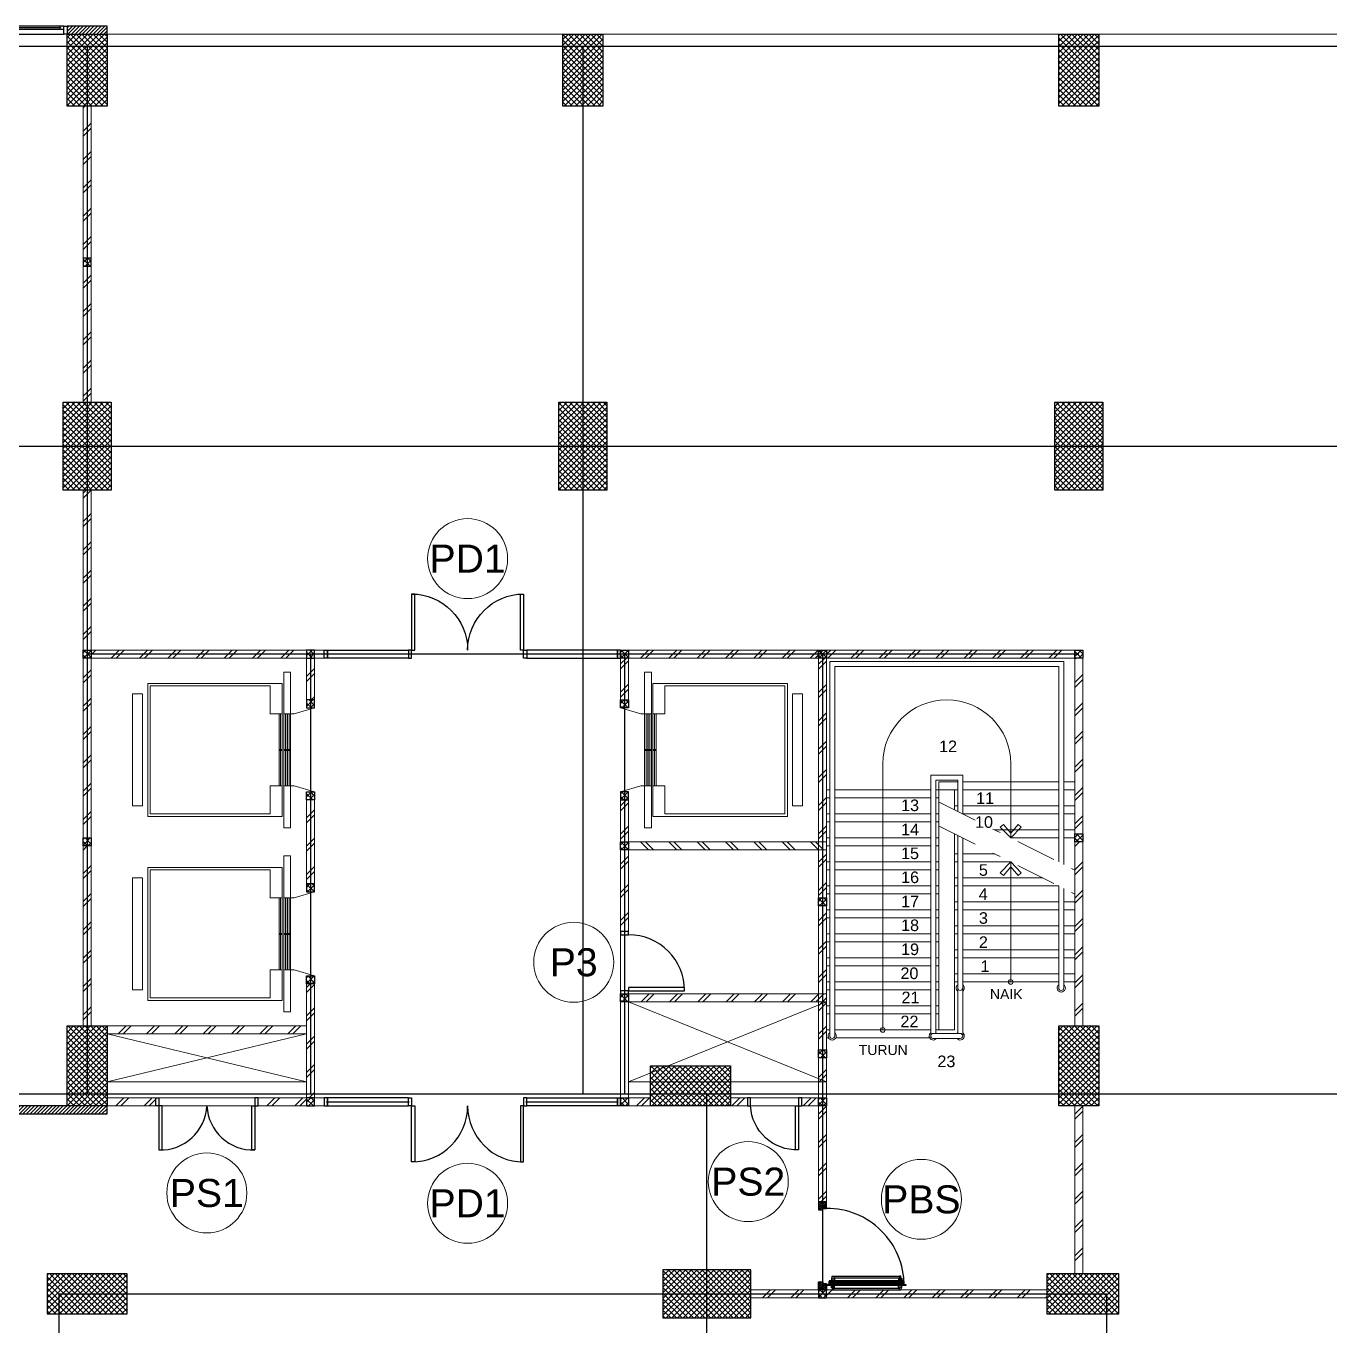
# Model space of a CAD drawing. Header units: millimetres. Extents: x -108 to 351, y -17 to 192.
# Drawn here: x 30.24 to 46.54, y 40 to 56.25 of the extents above; entities that cross this region are included whole.
import ezdxf
from ezdxf.enums import TextEntityAlignment as Align

# ---------------------------------------------------------------- set-up
doc = ezdxf.new("R2010")
doc.units = ezdxf.units.MM
doc.linetypes.add('DASHDOT', pattern=[1, 0.5, -0.25, 0, -0.25])
for name, color, linetype, lineweight in [('ars', 11, 'Continuous', 0), ('ars @ 1', 11, 'Continuous', 0), ('ARSIR', 31, 'Continuous', 5), ('KACA', 151, 'Continuous', 5), ('KOL', 1, 'Continuous', 30), ('KOLOM', 4, 'Continuous', 9), ('lan', 7, 'Continuous', 15), ('LIFT', 15, 'Continuous', 15), ('NOT', 7, 'Continuous', 20), ('Stair', 7, 'Continuous', 15), ('tem', 5, 'Continuous', 20)]:
    doc.layers.add(name, color=color, linetype=linetype, lineweight=lineweight)
doc.layers.add('as', color=1, linetype='Continuous', plot=False)
for name, color, linetype in [('HID', 1, 'Continuous'), ('Kusen', 30, 'Continuous'), ('STL', 6, 'Continuous')]:
    doc.layers.add(name, color=color, linetype=linetype)
doc.styles.add('RM25', font='arial.ttf')
doc.styles.add('S', font='simplex', dxfattribs={"width": 0.75})
doc.styles.get("Standard").update_dxf_attribs({"font": 'arial.ttf'})
pattern_1 = [(45, (0, -5), (-0.03535534, 0.03535534), []), (135, (0, -5), (-0.03535534, -0.03535534), [])]
pattern_2 = [(45, (0.1875, 0.385), (-0.1767767, 0.1767767), []), (45, (0.25, 0.385), (-0.1767767, 0.1767767), [])]
pattern_3 = [(225, (1.1, 1e-06), (-0.014142, 0.014142), []), (135, (1.1, 1e-06), (0.014142, 0.014142), [])]
pattern_4 = [(315, (-2e-13, 1e-06), (0.014142, 0.014142), []), (45, (-2e-13, 1e-06), (-0.014142, 0.014142), [])]
pattern_5 = [(45, (1620.56912, -387.18282), (-0.176776695, 0.176776695), []), (45, (1620.63162, -387.18282), (-0.176776695, 0.176776695), [])]
pattern_6 = [(45, (1620.41412, -387.18282), (-0.176776695, 0.176776695), []), (45, (1620.47662, -387.18282), (-0.176776695, 0.176776695), [])]

# ---------------------------------------------------------------- blocks, each defined once
blk = doc.blocks.new('NAV')
blk.add_circle((0, -0.4), 0.4)
at = {"style": 'S', "width": 0.75, "flags": 4}
blk.add_attdef('AV', text='', height=0.3, dxfattribs=at).set_placement((0, -0.4), align=Align.MIDDLE)
blk = doc.blocks.new('k1')
at = {"layer": 'ars'}
h = blk.add_hatch(dxfattribs=at)
h.set_pattern_fill('_USER', color=256, scale=0.05, angle=45, double=1, pattern_type=0)
h.set_pattern_definition(pattern_1)
h.paths.add_polyline_path([(-0.3, -0.55), (0.3, -0.55), (0.3, 0.55), (-0.3, 0.55)])
at = {"layer": 'KOL'}
blk.add_lwpolyline([(-0.3, -0.55), (0.3, -0.55), (0.3, 0.55), (-0.3, 0.55)], close=True, dxfattribs=at)
blk = doc.blocks.new('k3')
at = {"layer": 'ars'}
h = blk.add_hatch(dxfattribs=at)
h.set_pattern_fill('_USER', color=256, scale=0.05, angle=45, double=1, pattern_type=0)
h.set_pattern_definition([(45, (0, -5.05), (-0.03535534, 0.03535534), []), (135, (0, -5.05), (-0.03535534, -0.03535534), [])])
h.paths.add_polyline_path([(-0.25, -0.45), (0.25, -0.45), (0.25, 0.45), (-0.25, 0.45)])
at = {"layer": 'KOL'}
blk.add_lwpolyline([(-0.25, -0.45), (0.25, -0.45), (0.25, 0.45), (-0.25, 0.45)], close=True, dxfattribs=at)
blk = doc.blocks.new('k2')
at = {"layer": 'ars'}
h = blk.add_hatch(dxfattribs=at)
h.set_pattern_fill('_USER', color=256, scale=0.05, angle=45, double=1, pattern_type=0)
h.set_pattern_definition(pattern_1)
h.paths.add_polyline_path([(-0.25, -0.5), (0.25, -0.5), (0.25, 0.5), (-0.25, 0.5)])
at = {"layer": 'KOL'}
blk.add_lwpolyline([(-0.25, -0.5), (0.25, -0.5), (0.25, 0.5), (-0.25, 0.5)], close=True, dxfattribs=at)
blk = doc.blocks.new('K 10.10')
at = {"layer": 'ars'}
h = blk.add_hatch(dxfattribs=at)
h.set_pattern_fill('_USER', color=256, scale=0.05, angle=45, double=1, pattern_type=0)
h.set_pattern_definition([(45, (0, 0), (-0.035355339, 0.035355339), []), (135, (0, 0), (-0.035355339, -0.035355339), [])])
h.paths.add_polyline_path([(1560.538, 1380.407), (1560.638, 1380.407), (1560.638, 1380.507), (1560.538, 1380.507)])
at = {"layer": 'KOL'}
blk.add_lwpolyline([(1560.538, 1380.407), (1560.638, 1380.407), (1560.638, 1380.507), (1560.538, 1380.507)], close=True, dxfattribs=at)
blk = doc.blocks.new('D-P90')
at = {"layer": 'ars'}
h = blk.add_hatch(dxfattribs=at)
h.set_pattern_fill('ANSI37', color=256, scale=0.005, angle=-90, style=0)
h.set_pattern_definition([(45, (-1350.94906, -1248.591899), (0.01122532015, -0.01122532015), []), (315, (-1350.94906, -1248.591899), (-0.01122532015, -0.01122532015), [])])
h.paths.add_polyline_path([(0.009, -0.183, -0.414214), (0.01, -0.184), (0.01, -1.116, -0.414214), (0.009, -1.117), (-0.034, -1.117, 0.414214), (-0.037, -1.12), (-0.037, -1.142, -1), (-0.038, -1.142), (-0.038, -0.158, -1), (-0.037, -0.158), (-0.037, -0.181, 0.414214), (-0.034, -0.183)])
at = {"layer": 'as'}
for p, q in [((-0.04, -0.158), (-0.046, -0.158)), ((-0.042, -0.161), (-0.042, -0.155))]:
    blk.add_line(p, q, dxfattribs=at)
at = {"layer": 'HID'}
for p, q in [((-0.044, -0.125), (-0.092, -0.077)), ((-0.042, -0.123), (-0.091, -0.075)), ((-0.066, -0.147), (-0.023, -0.104)), ((-0.063, -0.147), (-0.023, -0.107)), ((0.966, -0.147), (0.923, -0.104)), ((0.963, -0.147), (0.923, -0.107)), ((0.942, -0.123), (0.991, -0.075)), ((0.944, -0.125), (0.992, -0.077))]:
    blk.add_line(p, q, dxfattribs=at)
for points in [[(-0.044, -0.125), (-0.044, -0.125), (-0.042, -0.123), (-0.042, -0.123)], [(0.944, -0.125), (0.944, -0.125), (0.942, -0.123), (0.942, -0.123)]]:
    blk.add_lwpolyline(points, dxfattribs=at)
at = {"layer": 'KOL'}
blk.add_line((0.97, -0.13), (0.97, -0.15), dxfattribs=at)
at = {"layer": 'Kusen'}
for p, q in [((-0.042, -0.155), (-0.038, -0.156)), ((-0.042, -0.157), (-0.038, -0.158))]:
    blk.add_line(p, q, dxfattribs=at)
at = {"layer": 'Kusen', "ltscale": 2}
for p, q in [((-0.099, -0.221), (-0.099, -1.06)), ((-0.079, -0.241), (-0.079, -1.06)), ((-0.074, -0.211), (-0.04, -0.211)), ((-0.074, -0.221), (-0.074, -0.211)), ((-0.074, -0.251), (-0.074, -0.241)), ((-0.074, -0.251), (-0.04, -0.251)), ((-0.061, -0.251), (-0.061, -0.211)), ((-0.04, -0.251), (-0.04, -0.211)), ((0.046, -0.211), (0.012, -0.211)), ((0.012, -0.251), (0.012, -0.211)), ((0.046, -0.251), (0.012, -0.251)), ((0.033, -0.251), (0.033, -0.211)), ((0.046, -0.221), (0.046, -0.211)), ((0.046, -0.251), (0.046, -0.241)), ((0.053, -0.241), (0.053, -1.06)), ((0.073, -0.221), (0.073, -1.06)), ((-0.074, -1.05), (-0.04, -1.05)), ((-0.074, -1.05), (-0.074, -1.06)), ((-0.074, -1.08), (-0.074, -1.09)), ((-0.074, -1.09), (-0.04, -1.09)), ((-0.061, -1.05), (-0.061, -1.09)), ((-0.04, -1.05), (-0.04, -1.09)), ((0.046, -1.05), (0.012, -1.05)), ((0.012, -1.05), (0.012, -1.09)), ((0.046, -1.09), (0.012, -1.09)), ((0.033, -1.05), (0.033, -1.09)), ((0.046, -1.05), (0.046, -1.06)), ((0.046, -1.08), (0.046, -1.09))]:
    blk.add_line(p, q, dxfattribs=at)
for points in [[(-0.099, -0.241), (-0.061, -0.241), (-0.061, -0.221), (-0.099, -0.221), (-0.099, -0.241)], [(0.073, -0.241), (0.033, -0.241), (0.033, -0.221), (0.073, -0.221), (0.073, -0.241)], [(-0.101, -1.06), (-0.061, -1.06), (-0.061, -1.08), (-0.101, -1.08), (-0.101, -1.06)], [(0.073, -1.06), (0.033, -1.06), (0.033, -1.08), (0.073, -1.08), (0.073, -1.06)]]:
    blk.add_lwpolyline(points, dxfattribs=at)
at = {"layer": 'Kusen'}
blk.add_circle((-0.042, -0.158), 0.001, dxfattribs=at)
for radius, start, end in [(0.0025, 75.7804, 11.3851), (0.961, 270, 0.4597)]:
    blk.add_arc((-0.042, -0.158), radius, start, end, dxfattribs=at)
at = {"layer": 'STL'}
for p, q in [((-0.038, -0.158), (-0.038, -1.142)), ((-0.037, -0.181), (-0.037, -0.158)), ((-0.034, -0.183), (0.009, -0.183)), ((0.01, -0.184), (0.01, -1.116)), ((-0.037, -1.12), (-0.037, -1.142)), ((-0.034, -1.117), (0.009, -1.117))]:
    blk.add_line(p, q, dxfattribs=at)
for points in [[(0, -0.1), (0, -0.103), (-0.019, -0.103, 0.414214), (-0.02, -0.105), (-0.02, -0.148, -0.414214), (-0.022, -0.15), (-0.068, -0.15, -0.414214), (-0.07, -0.148), (-0.07, -0.13), (-0.067, -0.13), (-0.067, -0.146, 0.414214), (-0.065, -0.147), (-0.024, -0.147, 0.414214), (-0.023, -0.146), (-0.023, -0.102, -0.414214), (-0.021, -0.1)], [(0.9, -0.1), (0.9, -0.103), (0.919, -0.103, -0.414214), (0.92, -0.105), (0.92, -0.148, 0.414214), (0.922, -0.15), (0.968, -0.15, 0.414214), (0.97, -0.148), (0.97, -0.13), (0.967, -0.13), (0.967, -0.146, -0.414214), (0.966, -0.147), (0.925, -0.147, -0.414214), (0.923, -0.146), (0.923, -0.102, 0.414214), (0.921, -0.1)]]:
    blk.add_lwpolyline(points, format="xyb", close=True, dxfattribs=at)
blk.add_lwpolyline([(0.009, -0.182), (-0.034, -0.182, -0.414214), (-0.035, -0.181), (-0.035, -0.158, 1), (-0.04, -0.158), (-0.04, -1.142, 1), (-0.035, -1.142), (-0.035, -1.12, -0.414214), (-0.034, -1.119), (0.009, -1.119, 0.414214), (0.012, -1.116), (0.012, -0.184)], format="xyb", dxfattribs=at)
for centre, radius, start, end in [((-0.038, -0.158), 0.00075, 0, 180), ((-0.034, -0.181), 0.0025, 180, 270), ((0.009, -0.184), 0.0025, 360, 90), ((0.009, -0.184), 0.001, 360, 90), ((-0.034, -1.12), 0.0025, 90, 180), ((0.009, -1.116), 0.001, 270, 0), ((-0.038, -1.142), 0.00075, 180, 0)]:
    blk.add_arc(centre, radius, start, end, dxfattribs=at)
blk = doc.blocks.new('PINTU DARURAT')
at = {"layer": 'ARSIR'}
h = blk.add_hatch(dxfattribs=at)
h.set_pattern_fill('_USER', color=256, scale=0.02, angle=315, style=0, double=1, pattern_type=0)
h.set_pattern_definition(pattern_4)
edge = h.paths.add_edge_path()
edge.add_line((0, 0), (0.1, 0))
edge.add_line((0.1, 0), (0.1, 0.05))
edge.add_line((0.1, 0.05), (0.077, 0.05))
edge.add_line((0.077, 0.05), (0.077, 0.096))
edge.add_arc((0.076, 0.096), 0.0015, 360, 450)
edge.add_line((0.075, 0.097), (0.035, 0.097))
edge.add_arc((0.035, 0.096), 0.0015, 90, 180)
edge.add_line((0.033, 0.096), (0.033, 0.08))
edge.add_line((0.033, 0.08), (0.03, 0.08))
edge.add_line((0.03, 0.08), (0.03, 0.1))
edge.add_line((0.03, 0.1), (0, 0.1))
edge.add_line((0, 0.1), (0, 0))
h = blk.add_hatch(dxfattribs=at)
h.set_pattern_fill('_USER', color=256, scale=0.02, angle=315, style=0, double=1, pattern_type=0)
h.set_pattern_definition(pattern_4)
edge = h.paths.add_edge_path()
edge.add_line((0, 0), (0.1, 0))
edge.add_line((0.1, 0), (0.1, 0.05))
edge.add_line((0.1, 0.05), (0.077, 0.05))
edge.add_line((0.077, 0.05), (0.077, 0.096))
edge.add_arc((0.076, 0.096), 0.0015, 360, 450)
edge.add_line((0.075, 0.097), (0.035, 0.097))
edge.add_arc((0.035, 0.096), 0.0015, 90, 180)
edge.add_line((0.033, 0.096), (0.033, 0.08))
edge.add_line((0.033, 0.08), (0.03, 0.08))
edge.add_line((0.03, 0.08), (0.03, 0.1))
edge.add_line((0.03, 0.1), (0, 0.1))
edge.add_line((0, 0.1), (0, 0))
h = blk.add_hatch(dxfattribs=at)
h.set_pattern_fill('_USER', color=256, scale=0.02, angle=315, style=0, double=1, pattern_type=0)
h.set_pattern_definition(pattern_3)
edge = h.paths.add_edge_path()
edge.add_line((1.1, 0), (1, 0))
edge.add_line((1, 0), (1, 0.05))
edge.add_line((1, 0.05), (1.023, 0.05))
edge.add_line((1.023, 0.05), (1.023, 0.096))
edge.add_arc((1.024, 0.096), 0.0015, -630, -540, ccw=False)
edge.add_line((1.024, 0.097), (1.065, 0.097))
edge.add_arc((1.065, 0.096), 0.0015, -360, -270, ccw=False)
edge.add_line((1.067, 0.096), (1.067, 0.08))
edge.add_line((1.067, 0.08), (1.07, 0.08))
edge.add_line((1.07, 0.08), (1.07, 0.1))
edge.add_line((1.07, 0.1), (1.1, 0.1))
edge.add_line((1.1, 0.1), (1.1, 0))
h = blk.add_hatch(dxfattribs=at)
h.set_pattern_fill('_USER', color=256, scale=0.02, angle=315, style=0, double=1, pattern_type=0)
h.set_pattern_definition(pattern_3)
edge = h.paths.add_edge_path()
edge.add_line((1.1, 0), (1, 0))
edge.add_line((1, 0), (1, 0.05))
edge.add_line((1, 0.05), (1.023, 0.05))
edge.add_line((1.023, 0.05), (1.023, 0.096))
edge.add_arc((1.024, 0.096), 0.0015, -630, -540, ccw=False)
edge.add_line((1.024, 0.097), (1.065, 0.097))
edge.add_arc((1.065, 0.096), 0.0015, -360, -270, ccw=False)
edge.add_line((1.067, 0.096), (1.067, 0.08))
edge.add_line((1.067, 0.08), (1.07, 0.08))
edge.add_line((1.07, 0.08), (1.07, 0.1))
edge.add_line((1.07, 0.1), (1.1, 0.1))
edge.add_line((1.1, 0.1), (1.1, 0))
at = {"layer": 'KOL'}
blk.add_line((1.1, 0.1), (1.1, 0), dxfattribs=at)
blk.add_line((1.1, 0.1), (1.1, 0), dxfattribs=at)
blk.add_line((1.1, 0.1), (1.1, 0), dxfattribs=at)
blk.add_line((1.1, 0.1), (1.1, 0), dxfattribs=at)
for points in [[(0, 0), (0.1, 0), (0.1, 0.05), (0.077, 0.05), (0.077, 0.096, 0.414214), (0.075, 0.097), (0.035, 0.097, 0.414214), (0.033, 0.096), (0.033, 0.08), (0.03, 0.08), (0.03, 0.1), (0, 0.1)], [(0, 0), (0.1, 0), (0.1, 0.05), (0.077, 0.05), (0.077, 0.096, 0.414214), (0.075, 0.097), (0.035, 0.097, 0.414214), (0.033, 0.096), (0.033, 0.08), (0.03, 0.08), (0.03, 0.1), (0, 0.1)], [(1.1, 0), (1, 0), (1, 0.05), (1.023, 0.05), (1.023, 0.096, -0.414214), (1.024, 0.097), (1.065, 0.097, -0.414214), (1.067, 0.096), (1.067, 0.08), (1.07, 0.08), (1.07, 0.1), (1.1, 0.1)], [(1.1, 0), (1, 0), (1, 0.05), (1.023, 0.05), (1.023, 0.096, -0.414214), (1.024, 0.097), (1.065, 0.097, -0.414214), (1.067, 0.096), (1.067, 0.08), (1.07, 0.08), (1.07, 0.1), (1.1, 0.1)]]:
    blk.add_lwpolyline(points, format="xyb", close=True, dxfattribs=at)
at = {"layer": 'Kusen', "xscale": -1, "rotation": 180}
blk.add_blockref('D-P90', (0.1, -0.05), dxfattribs=at)
blk = doc.blocks.new('LIFT PENUMPANG')
at = {"layer": 'LIFT'}
for points in [[(-0.705, 1.955), (-0.705, 1.83), (0.695, 1.83), (0.695, 1.955)], [(-0.835, 1.765), (-0.835, 0.085), (0.825, 0.085), (0.825, 1.765)], [(-0.805, 1.735), (-0.805, 0.235), (-0.455, 0.235), (-0.455, 0.085), (0.445, 0.085), (0.445, 0.235), (0.795, 0.235), (0.795, 1.735)], [(-0.455, 0.085), (0.445, 0.085), (0.445, 0.125), (-0.455, 0.125)], [(-0.455, 0.105), (0.445, 0.105), (0.445, 0.125), (-0.455, 0.125)], [(-0.455, 0.025), (0.445, 0.025), (0.445, 0.065), (-0.455, 0.065)], [(-0.455, 0.045), (0.445, 0.045), (0.445, 0.065), (-0.455, 0.065)], [(-0.455, -0.02), (0.445, -0.02), (0.445, 0.02), (-0.455, 0.02)], [(-0.455, 0), (0.445, 0), (0.445, 0.02), (-0.455, 0.02)], [(-0.01, 0.125), (0, 0.125), (0, 0.085), (-0.01, 0.085)], [(-0.01, 0.065), (0, 0.065), (0, 0.025), (-0.01, 0.025)], [(-0.01, 0.02), (0, 0.02), (0, -0.02), (-0.01, -0.02)]]:
    blk.add_lwpolyline(points, close=True, dxfattribs=at)
for points in [[(-0.455, -0.02), (-0.98, -0.02), (-0.98, 0.065), (0.97, 0.065), (0.97, -0.02), (0.445, -0.02)], [(-0.455, -0.02), (-0.455, -0.065), (-0.53, -0.32)], [(0.445, -0.02), (0.445, -0.065), (0.52, -0.32)]]:
    blk.add_lwpolyline(points, dxfattribs=at)
at = {"layer": 'KOLOM', "extrusion": (0, 0, -1), "zscale": -1, "rotation": 270}
blk.add_blockref('K 10.10', (-1379.877, 1560.318), dxfattribs=at)
at = {"layer": 'KOLOM', "extrusion": (0, 0, -1), "xscale": -1, "zscale": -1, "rotation": 90}
blk.add_blockref('K 10.10', (1379.887, 1560.318), dxfattribs=at)
blk = doc.blocks.new('P-70-DOBLE')
at = {"layer": 'Kusen'}
for points in [[(102.301, -17.94), (102.341, -17.94), (102.341, -18.04), (102.301, -18.04)], [(102.341, -18.04), (102.381, -18.04), (102.381, -18.74), (102.341, -18.74)], [(103.741, -18.04), (103.701, -18.04), (103.701, -18.74), (103.741, -18.74)], [(103.781, -17.94), (103.741, -17.94), (103.741, -18.04), (103.781, -18.04)]]:
    blk.add_lwpolyline(points, close=True, dxfattribs=at)
for centre, start, end in [((102.341, -18.04), 270, 360), ((103.741, -18.04), 180, 270)]:
    blk.add_arc(centre, 0.7, start, end, dxfattribs=at)
blk = doc.blocks.new('BV 241')
at = {"layer": 'Kusen'}
for p, q in [((-0.415, 0), (-1.165, 0)), ((-1.115, 0.1), (-0.465, 0.1)), ((-0.465, 0.06), (-1.115, 0.06)), ((-0.375, 0), (0.375, 0)), ((0.325, 0.1), (-0.325, 0.1)), ((-0.325, 0.06), (0.325, 0.06)), ((1.115, 0.1), (0.465, 0.1)), ((0.465, 0.06), (1.115, 0.06)), ((0.415, 0), (1.165, 0))]:
    blk.add_line(p, q, dxfattribs=at)
for points in [[(-1.205, 0), (-1.165, 0), (-1.165, 0.1), (-1.205, 0.1)], [(-0.375, 0), (-0.415, 0), (-0.415, 0.1), (-0.375, 0.1)], [(0.415, 0), (0.375, 0), (0.375, 0.1), (0.415, 0.1)], [(1.205, 0), (1.165, 0), (1.165, 0.1), (1.205, 0.1)]]:
    blk.add_lwpolyline(points, close=True, dxfattribs=at)
for points in [[(-1.115, 0.0775), (-1.115, 0.06), (-1.165, 0.06), (-1.165, 0.1), (-1.115, 0.1), (-1.115, 0.0825), (-1.125, 0.0825), (-1.125, 0.0775), (-1.115, 0.0775)], [(-0.465, 0.0775), (-0.465, 0.06), (-0.415, 0.06), (-0.415, 0.1), (-0.465, 0.1), (-0.465, 0.0825), (-0.455, 0.0825), (-0.455, 0.0775), (-0.465, 0.0775)], [(-0.325, 0.0775), (-0.325, 0.06), (-0.375, 0.06), (-0.375, 0.1), (-0.325, 0.1), (-0.325, 0.0825), (-0.335, 0.0825), (-0.335, 0.0775), (-0.325, 0.0775)], [(0.325, 0.0775), (0.325, 0.06), (0.375, 0.06), (0.375, 0.1), (0.325, 0.1), (0.325, 0.0825), (0.335, 0.0825), (0.335, 0.0775), (0.325, 0.0775)], [(0.465, 0.0775), (0.465, 0.06), (0.415, 0.06), (0.415, 0.1), (0.465, 0.1), (0.465, 0.0825), (0.455, 0.0825), (0.455, 0.0775), (0.465, 0.0775)], [(1.115, 0.0775), (1.115, 0.06), (1.165, 0.06), (1.165, 0.1), (1.115, 0.1), (1.115, 0.0825), (1.125, 0.0825), (1.125, 0.0775), (1.115, 0.0775)]]:
    blk.add_lwpolyline(points, dxfattribs=at)
at = {"layer": 'Kusen', "color": 141}
for points in [[(-1.125, 0.0775), (-0.455, 0.0775), (-0.455, 0.0825), (-1.125, 0.0825)], [(0.335, 0.0775), (-0.335, 0.0775), (-0.335, 0.0825), (0.335, 0.0825)], [(1.125, 0.0775), (0.455, 0.0775), (0.455, 0.0825), (1.125, 0.0825)]]:
    blk.add_lwpolyline(points, close=True, dxfattribs=at)
blk = doc.blocks.new('P.60')
at = {"layer": 'Kusen'}
for points in [[(1472.835, 997.535), (1472.875, 997.535), (1472.875, 997.435), (1472.835, 997.435)], [(1472.875, 996.885), (1472.915, 996.885), (1472.915, 997.435), (1472.875, 997.435)], [(1473.475, 997.535), (1473.515, 997.535), (1473.515, 997.435), (1473.475, 997.435)]]:
    blk.add_lwpolyline(points, close=True, dxfattribs=at)
blk.add_arc((1472.895, 997.466), 0.581, 268.0266, 356.9943, dxfattribs=at)
blk = doc.blocks.new('lt dasar')
at = {"layer": 'ars'}
h = blk.add_hatch(dxfattribs=at)
h.set_pattern_fill('ANSI31', color=256, scale=0.01, style=0)
h.set_pattern_definition([(45, (15.45, 56.15), (-0.02245064, 0.02245064), [])])
h.paths.add_polyline_path([(30.75, 56.15), (31.25, 56.15), (31.25, 56.25), (30.75, 56.25)])
h = blk.add_hatch(dxfattribs=at)
h.set_pattern_fill('TEMBOK', color=256, scale=0.25)
h.set_pattern_definition([(45, (-43.4, 6.395), (-0.1767767, 0.1767767), []), (45, (-43.3375, 6.395), (-0.1767767, 0.1767767), [])])
h.paths.add_polyline_path([(30.95, 55.25), (31.05, 55.25), (31.05, 53.35), (30.95, 53.35)])
h = blk.add_hatch(dxfattribs=at)
h.set_pattern_fill('TEMBOK', color=256, scale=0.25)
h.set_pattern_definition([(45, (-43.4, 4.495), (-0.1767767, 0.1767767), []), (45, (-43.3375, 4.495), (-0.1767767, 0.1767767), [])])
h.paths.add_polyline_path([(30.95, 53.25), (31.05, 53.25), (31.05, 51.55), (30.95, 51.55)])
h = blk.add_hatch(dxfattribs=at)
h.set_pattern_fill('TEMBOK', color=256, scale=0.25)
h.set_pattern_definition([(45, (-43.4, 1.87), (-0.1767767, 0.1767767), []), (45, (-43.3375, 1.87), (-0.1767767, 0.1767767), [])])
h.paths.add_polyline_path([(31.05, 50.45), (30.95, 50.45), (30.95, 48.45), (31.05, 48.45)])
h = blk.add_hatch(dxfattribs=at)
h.set_pattern_fill('TEMBOK', color=256, scale=0.25)
h.set_pattern_definition([(45, (1e-09, 0.375), (-0.1767767, 0.1767767), []), (45, (0.0625, 0.375), (-0.1767767, 0.1767767), [])])
h.paths.add_polyline_path([(43.35, 48.45), (40.245, 48.45), (40.245, 48.35), (43.35, 48.35)])
h = blk.add_hatch(dxfattribs=at)
h.set_pattern_fill('TEMBOK', color=256, scale=0.25)
h.set_pattern_definition([(45, (23.5973, -1.325), (-0.1767767, 0.1767767), []), (45, (23.6598, -1.325), (-0.1767767, 0.1767767), [])])
h.paths.add_polyline_path([(30.95, 48.35), (31.05, 48.35), (31.05, 46.1), (30.95, 46.1)])
h = blk.add_hatch(dxfattribs=at)
h.set_pattern_fill('TEMBOK', color=256, scale=0.25)
h.set_pattern_definition([(45, (-31, 4.1), (-0.1767767, 0.1767767), []), (45, (-30.9375, 4.1), (-0.1767767, 0.1767767), [])])
h.paths.add_polyline_path([(43.35, 46.15), (43.45, 46.15), (43.45, 48.35), (43.35, 48.35)])
h = blk.add_hatch(dxfattribs=at)
h.set_pattern_fill('TEMBOK', color=256, scale=0.25)
h.set_pattern_definition([(45, (23.5973, 0.475), (-0.1767767, 0.1767767), []), (45, (23.6598, 0.475), (-0.1767767, 0.1767767), [])])
h.paths.add_polyline_path([(30.95, 46), (31.05, 46), (31.05, 43.75), (30.95, 43.75)])
h = blk.add_hatch(dxfattribs=at)
h.set_pattern_fill('TEMBOK', color=256, scale=0.25)
h.set_pattern_definition([(45, (-31, 6), (-0.1767767, 0.1767767), []), (45, (-30.9375, 6), (-0.1767767, 0.1767767), [])])
h.paths.add_polyline_path([(43.35, 43.75), (43.45, 43.75), (43.45, 46.05), (43.35, 46.05)])
h = blk.add_hatch(dxfattribs=at)
h.set_pattern_fill('TEMBOK', color=256, scale=0.25)
h.set_pattern_definition([(45, (32.98734, 0.075), (-0.1767767, 0.1767767), []), (45, (33.04984, 0.075), (-0.1767767, 0.1767767), [])])
h.paths.add_polyline_path([(40.245, 45.25), (40.245, 43.45), (40.145, 43.45), (40.145, 45.25)])
h = blk.add_hatch(dxfattribs=at)
h.set_pattern_fill('TEMBOK', color=256, scale=0.25)
h.set_pattern_definition([(45, (31.85, 0.495), (-0.1767767, 0.1767767), []), (45, (31.9125, 0.495), (-0.1767767, 0.1767767), [])])
h.paths.add_polyline_path([(40.245, 44.15), (37.77, 44.15), (37.77, 44.05), (40.245, 44.05)])
h = blk.add_hatch(dxfattribs=at)
h.set_pattern_fill('TEMBOK', color=256, scale=0.25)
h.set_pattern_definition([(45, (-0.005, -0.225), (-0.1767767, 0.1767767), []), (45, (0.0575, -0.225), (-0.1767767, 0.1767767), [])])
h.paths.add_polyline_path([(40.145, 42.85), (40.245, 42.85), (40.245, 43.35), (40.145, 43.35)])
h = blk.add_hatch(dxfattribs=at)
h.set_pattern_fill('ANSI31', color=256, scale=0.01, style=0)
h.set_pattern_definition([(45, (13.54, 42.65), (-0.02245064, 0.02245064), [])])
h.paths.add_polyline_path([(28.84, 42.65), (31.25, 42.65), (31.25, 42.75), (28.84, 42.75)])
h = blk.add_hatch(dxfattribs=at)
h.set_pattern_fill('TEMBOK', color=256, scale=0.25)
h.set_pattern_definition([(45, (31.575, 0.395), (-0.1767767, 0.1767767), []), (45, (31.6375, 0.395), (-0.1767767, 0.1767767), [])])
h.paths.add_polyline_path([(38.045, 42.85), (37.77, 42.85), (37.77, 42.75), (38.045, 42.75)])
h = blk.add_hatch(dxfattribs=at)
h.set_pattern_fill('TEMBOK', color=256, scale=0.25)
h.set_pattern_definition([(45, (32.75, 0.375), (-0.1767767, 0.1767767), []), (45, (32.8125, 0.375), (-0.1767767, 0.1767767), [])])
h.paths.add_polyline_path([(39.255, 42.85), (39.045, 42.85), (39.045, 42.75), (39.255, 42.75)])
h = blk.add_hatch(dxfattribs=at)
h.set_pattern_fill('TEMBOK', color=256, scale=0.25)
h.set_pattern_definition([(45, (33.64, 0.375), (-0.1767767, 0.1767767), []), (45, (33.7025, 0.375), (-0.1767767, 0.1767767), [])])
h.paths.add_polyline_path([(40.145, 42.85), (39.935, 42.85), (39.935, 42.75), (40.145, 42.75)])
h = blk.add_hatch(dxfattribs=at)
h.set_pattern_fill('TEMBOK', color=256, scale=0.25)
h.set_pattern_definition([(45, (-0.005, 0.375), (-0.1767767, 0.1767767), []), (45, (0.0575, 0.375), (-0.1767767, 0.1767767), [])])
h.paths.add_polyline_path([(40.145, 41.55), (40.245, 41.55), (40.245, 42.75), (40.145, 42.75)])
h = blk.add_hatch(dxfattribs=at)
h.set_pattern_fill('TEMBOK', color=256, scale=0.25)
h.set_pattern_definition([(45, (36.09984, -35.315), (-0.1767767, 0.1767767), []), (45, (36.16234, -35.315), (-0.1767767, 0.1767767), [])])
h.paths.add_polyline_path([(43.35, 42.75), (43.45, 42.75), (43.45, 40.66), (43.35, 40.66)])
h = blk.add_hatch(dxfattribs=at)
h.set_pattern_fill('TEMBOK', color=256, scale=0.25)
h.set_pattern_definition(pattern_2)
h.paths.add_polyline_path([(40.145, 40.35), (40.145, 40.45), (39.3, 40.45), (39.3, 40.35)])
h = blk.add_hatch(dxfattribs=at)
h.set_pattern_fill('TEMBOK', color=256, scale=0.25)
h.set_pattern_definition(pattern_2)
h.paths.add_polyline_path([(43, 40.35), (43, 40.45), (40.245, 40.45), (40.245, 40.35)])
at = {"layer": 'ars @ 1'}
h = blk.add_hatch(dxfattribs=at)
h.set_pattern_fill('TEMBOK', color=256, scale=0.25, style=0, double=1)
h.set_pattern_definition(pattern_5)
h.paths.add_polyline_path([(33.745, 48.35), (33.745, 48.45), (31.05, 48.45), (31.05, 48.35)])
h = blk.add_hatch(dxfattribs=at)
h.set_pattern_fill('TEMBOK', color=256, scale=0.25)
h.set_pattern_definition([(45, (1589.50661, -394.1052), (-0.176776695, 0.176776695), []), (45, (1589.56911, -394.1052), (-0.176776695, 0.176776695), [])])
h.paths.add_polyline_path([(37.77, 48.45), (37.77, 48.35), (40.245, 48.35), (40.245, 48.45)])
h = blk.add_hatch(dxfattribs=at)
h.set_pattern_fill('TEMBOK', color=256, scale=0.25, style=0, double=1)
h.set_pattern_definition(pattern_6)
h.paths.add_polyline_path([(33.845, 48.35), (33.745, 48.35), (33.745, 47.825), (33.845, 47.825)])
h = blk.add_hatch(dxfattribs=at)
h.set_pattern_fill('TEMBOK', color=256, scale=0.25)
h.set_pattern_definition([(45, (1588.97661, -394.1052), (-0.176776695, 0.176776695), []), (45, (1589.03911, -394.1052), (-0.176776695, 0.176776695), [])])
h.paths.add_polyline_path([(37.77, 48.35), (37.67, 48.35), (37.67, 47.825), (37.77, 47.825)])
h = blk.add_hatch(dxfattribs=at)
h.set_pattern_fill('TEMBOK', color=256, scale=0.25)
h.set_pattern_definition([(45, (1589.31412, -394.1252), (-0.176776695, 0.176776695), []), (45, (1589.37662, -394.1252), (-0.176776695, 0.176776695), [])])
h.paths.add_polyline_path([(40.145, 48.35), (40.245, 48.35), (40.245, 45.35), (40.145, 45.35)])
h = blk.add_hatch(dxfattribs=at)
h.set_pattern_fill('TEMBOK', color=256, scale=0.25, style=0, double=1)
h.set_pattern_definition(pattern_6)
h.paths.add_polyline_path([(33.845, 46.575), (33.745, 46.575), (33.745, 45.525), (33.845, 45.525)])
h = blk.add_hatch(dxfattribs=at)
h.set_pattern_fill('TEMBOK', color=256, scale=0.25)
h.set_pattern_definition([(45, (1588.97661, -395.8802), (-0.176776695, 0.176776695), []), (45, (1589.03911, -395.8802), (-0.176776695, 0.176776695), [])])
h.paths.add_polyline_path([(37.77, 46.575), (37.67, 46.575), (37.67, 46.05), (37.77, 46.05)])
h = blk.add_hatch(dxfattribs=at)
h.set_pattern_fill('TEMBOK', color=256, scale=0.25)
h.set_pattern_definition([(315, (1589.50661, 488.5052), (-0.176776695, -0.176776695), []), (315, (1589.56911, 488.5052), (-0.176776695, -0.176776695), [])])
h.paths.add_polyline_path([(37.77, 45.95), (37.77, 46.05), (40.245, 46.05), (40.245, 45.95)])
h = blk.add_hatch(dxfattribs=at)
h.set_pattern_fill('TEMBOK', color=256, scale=0.25)
h.set_pattern_definition([(45, (1588.97661, -394.13231), (-0.176776695, 0.176776695), []), (45, (1589.03911, -394.13231), (-0.176776695, 0.176776695), [])])
h.paths.add_polyline_path([(37.77, 45.95), (37.67, 45.95), (37.67, 44.93), (37.77, 44.93)])
h = blk.add_hatch(dxfattribs=at)
h.set_pattern_fill('TEMBOK', color=256, scale=0.25, style=0, double=1)
h.set_pattern_definition(pattern_6)
h.paths.add_polyline_path([(33.845, 44.275), (33.745, 44.275), (33.745, 42.85), (33.845, 42.85)])
h = blk.add_hatch(dxfattribs=at)
h.set_pattern_fill('TEMBOK', color=256, scale=0.25, style=0, double=1)
h.set_pattern_definition([(45, (1620.56912, -388.08282), (-0.176776695, 0.176776695), []), (45, (1620.63162, -388.08282), (-0.176776695, 0.176776695), [])])
h.paths.add_polyline_path([(33.745, 43.65), (33.745, 43.75), (31.25, 43.75), (31.25, 43.65)])
h = blk.add_hatch(dxfattribs=at)
h.set_pattern_fill('TEMBOK', color=256, scale=0.25, style=0, double=1)
h.set_pattern_definition(pattern_5)
h.paths.add_polyline_path([(31.858, 42.75), (31.858, 42.85), (31.25, 42.85), (31.25, 42.75)])
h = blk.add_hatch(dxfattribs=at)
h.set_pattern_fill('TEMBOK', color=256, scale=0.25, style=0, double=1)
h.set_pattern_definition([(45, (1622.45662, -387.18282), (-0.176776695, 0.176776695), []), (45, (1622.51912, -387.18282), (-0.176776695, 0.176776695), [])])
h.paths.add_polyline_path([(33.745, 42.75), (33.745, 42.85), (33.138, 42.85), (33.138, 42.75)])
for p, q in [((40.245, 44.05), (37.77, 43.05)), ((37.77, 44.05), (40.245, 43.05)), ((31.25, 43.65), (33.745, 43.05)), ((33.745, 43.65), (31.25, 43.05)), ((31.25, 43.05), (33.745, 43.05)), ((37.77, 43.05), (40.245, 43.05)), ((33.098, 42.85), (31.898, 42.85)), ((33.058, 42.75), (31.938, 42.75)), ((39.895, 42.85), (39.295, 42.85)), ((39.855, 42.75), (39.295, 42.75))]:
    blk.add_line(p, q)
at = {"layer": 'ars'}
for p, q in [((43.21, 48.306), (40.285, 48.306)), ((40.285, 48.306), (40.285, 43.625)), ((43.21, 48.306), (43.21, 45.769)), ((43.148, 48.244), (40.348, 48.244)), ((40.348, 48.244), (40.348, 43.625)), ((43.148, 48.244), (43.148, 45.8)), ((41.948, 46.884), (41.548, 46.884)), ((41.548, 46.884), (41.548, 43.625)), ((41.885, 46.821), (41.61, 46.821)), ((41.61, 46.821), (41.61, 43.656)), ((41.885, 46.8), (41.65, 46.8)), ((41.65, 46.7), (41.65, 46.8)), ((41.885, 46.821), (41.885, 46.431)), ((41.948, 46.884), (41.948, 46.4)), ((43.148, 46.8), (41.948, 46.8)), ((43.35, 46.8), (43.21, 46.8)), ((40.285, 46.6), (40.245, 46.6)), ((41.548, 46.6), (40.348, 46.6)), ((41.65, 46.6), (41.61, 46.6)), ((41.885, 46.5), (41.845, 46.5)), ((43.148, 46.5), (41.948, 46.5)), ((43.35, 46.5), (43.21, 46.5)), ((40.285, 46.3), (40.245, 46.3)), ((41.548, 46.3), (40.348, 46.3)), ((41.65, 46.3), (41.61, 46.3)), ((41.885, 46.131), (41.885, 43.656)), ((43.148, 46.2), (42.347, 46.2)), ((43.35, 46.2), (43.21, 46.2)), ((40.285, 46), (40.245, 46)), ((41.548, 46), (40.348, 46)), ((41.65, 46), (41.61, 46)), ((41.948, 46.1), (41.948, 43.625)), ((41.885, 45.9), (41.845, 45.9)), ((42.347, 45.9), (41.948, 45.9)), ((40.285, 45.7), (40.245, 45.7)), ((41.548, 45.7), (40.348, 45.7)), ((41.65, 45.7), (41.61, 45.7)), ((41.885, 45.6), (41.845, 45.6)), ((42.947, 45.6), (41.948, 45.6)), ((43.148, 45.5), (43.148, 44.225)), ((40.285, 45.4), (40.245, 45.4)), ((41.548, 45.4), (40.348, 45.4)), ((41.65, 45.4), (41.61, 45.4)), ((43.21, 45.469), (43.21, 44.225)), ((41.885, 45.3), (41.845, 45.3)), ((43.148, 45.3), (41.948, 45.3)), ((43.35, 45.3), (43.21, 45.3)), ((40.285, 45.1), (40.245, 45.1)), ((41.548, 45.1), (40.348, 45.1)), ((41.65, 45.1), (41.61, 45.1)), ((41.885, 45), (41.845, 45)), ((43.148, 45), (41.948, 45)), ((43.35, 45), (43.21, 45)), ((40.285, 44.8), (40.245, 44.8)), ((41.548, 44.8), (40.348, 44.8)), ((41.65, 44.8), (41.61, 44.8)), ((41.885, 44.7), (41.845, 44.7)), ((43.148, 44.7), (41.948, 44.7)), ((43.35, 44.7), (43.21, 44.7)), ((40.285, 44.5), (40.245, 44.5)), ((41.548, 44.5), (40.348, 44.5)), ((41.65, 44.5), (41.61, 44.5)), ((41.885, 44.4), (41.845, 44.4)), ((43.148, 44.4), (41.948, 44.4)), ((43.35, 44.4), (43.21, 44.4)), ((40.285, 44.2), (40.245, 44.2)), ((41.548, 44.2), (40.348, 44.2)), ((41.65, 44.2), (41.61, 44.2)), ((40.285, 43.9), (40.245, 43.9)), ((41.548, 43.9), (40.348, 43.9)), ((41.65, 43.9), (41.61, 43.9)), ((40.272, 43.6), (40.245, 43.6)), ((41.534, 43.6), (40.361, 43.6)), ((41.579, 43.656), (41.916, 43.656)), ((41.579, 43.594), (41.916, 43.594))]:
    blk.add_line(p, q, dxfattribs=at)
for centre, radius, start, end in [((41.916, 44.225), 0.0512, 127.5719, 232.4281), ((41.916, 44.225), 0.0312, 180, 0), ((41.916, 44.225), 0.0512, 307.5719, 52.4281), ((43.179, 44.225), 0.0512, 127.5719, 52.4281), ((43.179, 44.225), 0.0312, 180, 0), ((40.316, 43.625), 0.0512, 127.5719, 52.4281), ((40.316, 43.625), 0.0312, 180, 0), ((41.579, 43.625), 0.0512, 127.5719, 322.4281), ((41.579, 43.625), 0.0312, 90, 270), ((41.579, 43.625), 0.0512, 37.5719, 52.4281), ((41.916, 43.625), 0.0512, 217.5719, 52.4281), ((41.916, 43.625), 0.0512, 127.5719, 142.4281), ((41.916, 43.625), 0.0312, 270, 90)]:
    blk.add_arc(centre, radius, start, end, dxfattribs=at)
at = {"layer": 'as'}
for p, q in [((0, 56), (74.4, 56)), ((31, 56), (31, 42.9)), ((37.2, 56), (37.2, 42.9)), ((0, 51), (74.4, 51)), ((43.4, 48.4), (31, 48.4)), ((33.795, 48.4), (33.795, 42.9)), ((37.72, 48.4), (37.72, 42.9)), ((40.195, 48.4), (40.195, 40.4)), ((0, 42.9), (74.4, 42.9)), ((38.75, 13.1), (38.75, 42.9)), ((30.65, 40.4), (43.75, 40.4)), ((30.65, 15.6), (30.65, 40.4)), ((43.75, 15.6), (43.75, 40.4))]:
    blk.add_line(p, q, dxfattribs=at)
at = {"layer": 'KACA'}
for points in [[(33.995, 48.403), (35.027, 48.403), (35.027, 48.398), (33.995, 48.398)], [(36.487, 48.403), (37.64, 48.403), (37.64, 48.398), (36.487, 48.398)], [(33.995, 42.797), (35.027, 42.797), (35.027, 42.802), (33.995, 42.802)], [(36.487, 42.797), (37.64, 42.797), (37.64, 42.802), (36.487, 42.802)]]:
    blk.add_lwpolyline(points, close=True, dxfattribs=at)
at = {"layer": 'KOL'}
for points in [[(30.75, 56.15), (31.25, 56.15), (31.25, 56.25), (30.75, 56.25)], [(28.84, 42.65), (31.25, 42.65), (31.25, 42.75), (28.84, 42.75)]]:
    blk.add_lwpolyline(points, close=True, dxfattribs=at)
at = {"layer": 'Kusen'}
for points in [[(33.965, 48.45), (34.005, 48.45), (34.005, 48.35), (33.965, 48.35)], [(35.017, 48.35), (34.005, 48.35), (34.005, 48.45), (35.017, 48.45)], [(36.497, 48.35), (37.63, 48.35), (37.63, 48.45), (36.497, 48.45)], [(37.67, 48.45), (37.63, 48.45), (37.63, 48.35), (37.67, 48.35)], [(37.67, 44.93), (37.67, 44.89), (37.77, 44.89), (37.77, 44.93)], [(37.67, 44.19), (37.67, 44.15), (37.77, 44.15), (37.77, 44.19)], [(37.77, 44.23), (37.77, 44.19), (38.47, 44.19), (38.47, 44.23)], [(31.858, 42.85), (31.898, 42.85), (31.898, 42.75), (31.858, 42.75)], [(31.898, 42.2), (31.938, 42.2), (31.938, 42.75), (31.898, 42.75)], [(33.098, 42.2), (33.058, 42.2), (33.058, 42.75), (33.098, 42.75)], [(33.138, 42.85), (33.098, 42.85), (33.098, 42.75), (33.138, 42.75)], [(33.965, 42.75), (34.005, 42.75), (34.005, 42.85), (33.965, 42.85)], [(35.017, 42.85), (34.005, 42.85), (34.005, 42.75), (35.017, 42.75)], [(36.497, 42.85), (37.63, 42.85), (37.63, 42.75), (36.497, 42.75)], [(37.67, 42.75), (37.63, 42.75), (37.63, 42.85), (37.67, 42.85)]]:
    blk.add_lwpolyline(points, close=True, dxfattribs=at)
for centre, radius, start, end in [((37.77, 44.19), 0.7, 0, 90), ((31.918, 42.78), 0.581, 268.0266, 356.9943), ((33.078, 42.78), 0.581, 183.0057, 271.9734)]:
    blk.add_arc(centre, radius, start, end, dxfattribs=at)
at = {"layer": 'lan'}
for p, q in [((31.25, 56.15), (36.95, 56.15)), ((37.45, 56.15), (43.15, 56.15)), ((43.65, 56.15), (49.35, 56.15)), ((40.948, 47.027), (40.948, 43.7)), ((42.547, 46.1), (42.547, 47.027)), ((40.285, 46.7), (40.245, 46.7)), ((41.548, 46.7), (40.348, 46.7)), ((41.885, 46.7), (41.61, 46.7)), ((41.65, 46.7), (41.65, 43.7)), ((41.845, 46.7), (41.845, 46.451)), ((43.148, 46.7), (41.948, 46.7)), ((43.35, 46.7), (43.21, 46.7)), ((40.285, 46.4), (40.245, 46.4)), ((41.548, 46.4), (40.348, 46.4)), ((41.65, 46.4), (41.61, 46.4)), ((43.148, 46.4), (41.948, 46.4)), ((43.35, 46.4), (43.21, 46.4)), ((41.845, 46.151), (41.845, 43.7)), ((40.285, 46.1), (40.245, 46.1)), ((41.548, 46.1), (40.348, 46.1)), ((41.65, 46.1), (41.61, 46.1)), ((43.148, 46.1), (42.547, 46.1)), ((43.35, 46.1), (43.21, 46.1)), ((40.285, 45.8), (40.245, 45.8)), ((41.548, 45.8), (40.348, 45.8)), ((41.65, 45.8), (41.61, 45.8)), ((41.885, 45.8), (41.845, 45.8)), ((42.547, 45.8), (41.948, 45.8)), ((42.547, 44.3), (42.547, 45.8)), ((40.285, 45.5), (40.245, 45.5)), ((41.548, 45.5), (40.348, 45.5)), ((41.65, 45.5), (41.61, 45.5)), ((41.885, 45.5), (41.845, 45.5)), ((43.148, 45.5), (41.948, 45.5)), ((40.285, 45.2), (40.245, 45.2)), ((41.548, 45.2), (40.348, 45.2)), ((41.65, 45.2), (41.61, 45.2)), ((41.885, 45.2), (41.845, 45.2)), ((43.148, 45.2), (41.948, 45.2)), ((43.35, 45.2), (43.21, 45.2)), ((37.67, 44.89), (37.67, 44.19)), ((40.285, 44.9), (40.245, 44.9)), ((41.548, 44.9), (40.348, 44.9)), ((41.65, 44.9), (41.61, 44.9)), ((41.885, 44.9), (41.845, 44.9)), ((43.148, 44.9), (41.948, 44.9)), ((43.35, 44.9), (43.21, 44.9)), ((40.285, 44.6), (40.245, 44.6)), ((41.548, 44.6), (40.348, 44.6)), ((41.65, 44.6), (41.61, 44.6)), ((41.885, 44.6), (41.845, 44.6)), ((43.148, 44.6), (41.948, 44.6)), ((43.35, 44.6), (43.21, 44.6)), ((40.285, 44.3), (40.245, 44.3)), ((41.548, 44.3), (40.348, 44.3)), ((41.65, 44.3), (41.61, 44.3)), ((41.885, 44.3), (41.845, 44.3)), ((43.148, 44.3), (41.948, 44.3)), ((43.35, 44.3), (43.21, 44.3)), ((40.285, 44), (40.245, 44)), ((41.548, 44), (40.348, 44)), ((41.65, 44), (41.61, 44)), ((40.285, 43.7), (40.245, 43.7)), ((41.548, 43.7), (40.348, 43.7)), ((41.845, 43.7), (41.61, 43.7))]:
    blk.add_line(p, q, dxfattribs=at)
at = {"layer": 'lan', "linetype": 'DASHDOT'}
for p, q in [((41.654, 46.547), (43.35, 45.699)), ((41.654, 46.247), (43.35, 45.399))]:
    blk.add_line(p, q, dxfattribs=at)
at = {"layer": 'lan', "ltscale": 2}
for points in [[(42.639, 46.268), (42.678, 46.234), (42.547, 46.1), (42.417, 46.234), (42.456, 46.268), (42.547, 46.162), (42.639, 46.268)], [(42.639, 45.632), (42.678, 45.666), (42.547, 45.8), (42.417, 45.666), (42.456, 45.632), (42.547, 45.738), (42.639, 45.632)]]:
    blk.add_lwpolyline(points, close=True, dxfattribs=at)
at = {"layer": 'lan'}
blk.add_arc((41.748, 47.027), 0.8, 0, 180, dxfattribs=at)
at = {"layer": 'Stair'}
for centre in [(42.547, 44.3), (40.948, 43.7)]:
    blk.add_circle(centre, 0.0296, dxfattribs=at)
at = {"layer": 'tem', "ltscale": 2}
for points in [[(30.95, 55.25), (31.05, 55.25), (31.05, 53.35), (30.95, 53.35)], [(30.95, 53.25), (31.05, 53.25), (31.05, 51.55), (30.95, 51.55)], [(30.95, 50.45), (31.05, 50.45), (31.05, 48.45), (30.95, 48.45)], [(43.35, 46.15), (43.45, 46.15), (43.45, 48.35), (43.35, 48.35)], [(43.35, 43.75), (43.45, 43.75), (43.45, 46.05), (43.35, 46.05)], [(40.145, 40.45), (40.145, 40.35), (39.3, 40.35), (39.3, 40.45)], [(43, 40.45), (43, 40.35), (40.245, 40.35), (40.245, 40.45)]]:
    blk.add_lwpolyline(points, close=True, dxfattribs=at)
at = {"layer": 'tem'}
for points in [[(33.745, 48.35), (33.745, 48.45), (31.05, 48.45), (31.05, 48.35)], [(33.965, 48.45), (33.845, 48.45), (33.845, 48.35), (33.965, 48.35)], [(37.77, 48.45), (37.77, 48.35), (40.245, 48.35), (40.245, 48.45)], [(43.35, 48.45), (40.245, 48.45), (40.245, 48.35), (43.35, 48.35)], [(31.05, 48.35), (30.95, 48.35), (30.95, 46.1), (31.05, 46.1)], [(33.845, 48.35), (33.745, 48.35), (33.745, 47.825), (33.845, 47.825)], [(37.77, 48.35), (37.67, 48.35), (37.67, 47.825), (37.77, 47.825)], [(40.145, 48.35), (40.245, 48.35), (40.245, 45.35), (40.145, 45.35)], [(33.845, 46.575), (33.745, 46.575), (33.745, 45.525), (33.845, 45.525)], [(37.77, 46.575), (37.67, 46.575), (37.67, 46.05), (37.77, 46.05)], [(31.05, 46), (30.95, 46), (30.95, 43.75), (31.05, 43.75)], [(37.77, 45.95), (37.77, 46.05), (40.245, 46.05), (40.245, 45.95)], [(37.77, 45.95), (37.67, 45.95), (37.67, 44.93), (37.77, 44.93)], [(40.245, 45.25), (40.245, 43.45), (40.145, 43.45), (40.145, 45.25)], [(33.845, 44.275), (33.745, 44.275), (33.745, 42.85), (33.845, 42.85)], [(37.77, 44.05), (37.67, 44.05), (37.67, 42.85), (37.77, 42.85)], [(40.245, 44.15), (37.77, 44.15), (37.77, 44.05), (40.245, 44.05)], [(33.745, 43.65), (33.745, 43.75), (31.25, 43.75), (31.25, 43.65)], [(40.245, 43.35), (40.245, 42.85), (40.145, 42.85), (40.145, 43.35)], [(31.858, 42.75), (31.858, 42.85), (31.25, 42.85), (31.25, 42.75)], [(33.745, 42.75), (33.745, 42.85), (33.138, 42.85), (33.138, 42.75)], [(33.965, 42.75), (33.845, 42.75), (33.845, 42.85), (33.965, 42.85)], [(38.045, 42.85), (37.77, 42.85), (37.77, 42.75), (38.045, 42.75)], [(39.255, 42.85), (39.045, 42.85), (39.045, 42.75), (39.255, 42.75)], [(40.145, 42.85), (39.935, 42.85), (39.935, 42.75), (40.145, 42.75)], [(40.245, 42.75), (40.245, 41.55), (40.145, 41.55), (40.145, 42.75)], [(43.45, 42.75), (43.45, 40.65), (43.35, 40.65), (43.35, 42.75)]]:
    blk.add_lwpolyline(points, close=True, dxfattribs=at)
at = {"rotation": 90}
blk.add_blockref('LIFT PENUMPANG', (33.525, 47.205), dxfattribs=at)
at = {"xscale": -1}
for p, rotation in [((37.99, 47.205), 270), ((33.525, 44.895), 90)]:
    blk.add_blockref('LIFT PENUMPANG', p, dxfattribs=dict(at, rotation=rotation))
at = {"color": 2, "xscale": -1, "rotation": 270}
blk.add_blockref('PINTU DARURAT', (40.145, 40.45), dxfattribs=at)
at = {"layer": 'KOL', "xscale": -1}
for p in [(31, 55.7), (37.2, 55.7), (43.4, 55.7)]:
    blk.add_blockref('k3', p, dxfattribs=at)
for name, p, rotation in [('k1', (31, 51), 180), ('k1', (37.2, 51), 180), ('k1', (43.4, 51), 180), ('k2', (31, 43.25), 180), ('k2', (43.4, 43.25), 180), ('k2', (38.545, 43), 90)]:
    blk.add_blockref(name, p, dxfattribs=dict(at, rotation=rotation))
at = {"layer": 'KOL'}
for name, p, rotation in [('k2', (31, 40.4), 90), ('k1', (38.75, 40.4), 90), ('k3', (43.45, 40.4), 270)]:
    blk.add_blockref(name, p, dxfattribs=dict(at, rotation=rotation))
at = {"layer": 'KOLOM', "extrusion": (0, 0, -1), "xscale": -1, "zscale": -1}
for p, rotation in [((1529.588, -1327.157), 359.9999999999999), ((-1594.383, 1428.857), 180), ((-1594.383, 1423.257), 180), ((1340.262, 1600.988), 90), ((1340.262, 1600.988), 90)]:
    blk.add_blockref('K 10.10', p, dxfattribs=dict(at, rotation=rotation))
at = {"layer": 'KOLOM', "extrusion": (0, 0, -1), "zscale": -1}
for p in [(-1591.588, -1332.057), (-1598.308, -1332.057), (-1600.783, -1332.057), (-1603.988, -1332.057), (-1591.588, -1334.407), (-1598.308, -1334.457), (-1600.783, -1335.157), (-1598.308, -1336.357), (-1600.783, -1337.057), (-1598.308, -1337.657), (-1600.783, -1337.657)]:
    blk.add_blockref('K 10.10', p, dxfattribs=at)
at = {"layer": 'KOLOM', "extrusion": (0, 0, -1), "zscale": -1, "rotation": 180}
blk.add_blockref('K 10.10', (1517.188, 1426.557), dxfattribs=at)
at = {"layer": 'Kusen'}
blk.add_blockref('BV 241', (29.545, 56.15), dxfattribs=at)
at = {"layer": 'Kusen', "xscale": -1}
blk.add_blockref('P.60', (1512.77, -954.685), dxfattribs=at)
at = {"layer": 'lan', "color": 2, "xscale": -1, "rotation": 180}
blk.add_blockref('P-70-DOBLE', (-67.283, 30.41), dxfattribs=at)
at = {"layer": 'lan', "color": 2}
blk.add_blockref('P-70-DOBLE', (-67.283, 60.79), dxfattribs=at)
at = {"layer": 'NOT', "char_height": 0.14482, "attachment_point": 7}
for s, insert in [('\\pi0.056192;12', (41.595, 47.173)), ('\\pi0.069429;11', (42.045, 46.525)), ('\\pi0.055451;13', (41.121, 46.434)), ('\\pi0.055698;10', (42.045, 46.225)), ('\\pi0.055747;14', (41.121, 46.134)), ('\\pi0.054907;15', (41.121, 45.834)), ('\\pi0.0555;16', (41.121, 45.534)), ('\\pi0.10435;5', (42.045, 45.625)), ('\\pi0.055451;17', (41.121, 45.234)), ('\\pi0.10227;4', (42.045, 45.325)), ('\\pi0.10494;3', (42.045, 45.025)), ('\\pi0.055303;18', (41.121, 44.934)), ('\\pi0.1044;2', (42.045, 44.725)), ('\\pi0.055303;19', (41.121, 44.634)), ('\\pi0.12569;1', (42.045, 44.425)), ('\\pi0.047647;20', (41.121, 44.334)), ('\\pi0.061378;21', (41.121, 44.034)), ('\\pi0.048141;22', (41.121, 43.734)), ('\\pi0.0474;23', (41.583, 43.233))]:
    blk.add_mtext_dynamic_manual_height_columns(s, width=0.30472, gutter_width=1, heights=[0], dxfattribs=dict(at, insert=insert))
at = {"layer": 'NOT', "char_height": 0.125, "attachment_point": 7, "style": 'RM25'}
for s, width, insert in [('\\pi0.035295;NAIK', 0.46452, (42.253, 44.085)), ('\\pi-0.023543;TURUN', 0.5456, (40.672, 43.385))]:
    blk.add_mtext_dynamic_manual_height_columns(s, width=width, gutter_width=1.25, heights=[0], dxfattribs=dict(at, insert=insert))

msp = doc.modelspace()

# ---------------------------------------------------------------- block references
at = {"layer": 'lan'}
msp.add_blockref('lt dasar', (0, 0), dxfattribs=at)
at = {"layer": 'NOT'}
ref = msp.add_blockref('NAV', (35.7575, 50.0925), dxfattribs=dict(at, xscale=1.25, yscale=1.25, zscale=1.25))
ref.add_attrib('AV', 'PD1', dxfattribs={"layer": '0', "height": 0.35, "flags": 4}).set_placement((35.7575, 49.5925), align=Align.MIDDLE)
ref = msp.add_blockref('NAV', (37.08417, 44.04658), dxfattribs=dict(at, xscale=1.25, yscale=1.25, zscale=1.25, rotation=180))
ref.add_attrib('AV', 'P3', dxfattribs={"layer": '0', "height": 0.35, "flags": 4}).set_placement((37.08417, 44.54658), align=Align.MIDDLE)
ref = msp.add_blockref('NAV', (39.26595, 41.30422), dxfattribs=dict(at, xscale=-1.25, yscale=1.25, zscale=1.25, rotation=180))
ref.add_attrib('AV', 'PS2', dxfattribs={"layer": '0', "height": 0.35, "flags": 4}).set_placement((39.26595, 41.80422), align=Align.MIDDLE)
ref = msp.add_blockref('NAV', (32.4975, 41.16216), dxfattribs=dict(at, xscale=-1.25, yscale=1.25, zscale=1.25, rotation=180))
ref.add_attrib('AV', 'PS1', dxfattribs={"layer": '0', "height": 0.35, "flags": 4}).set_placement((32.4975, 41.66216), align=Align.MIDDLE)
ref = msp.add_blockref('NAV', (41.43048, 41.0825), dxfattribs=dict(at, xscale=-1.25, yscale=1.25, zscale=1.25, rotation=180))
ref.add_attrib('AV', 'PBS', dxfattribs={"layer": '0', "height": 0.35, "flags": 4}).set_placement((41.43048, 41.5825), align=Align.MIDDLE)
ref = msp.add_blockref('NAV', (35.7575, 42.03326), dxfattribs=dict(at, xscale=1.25, yscale=1.25, zscale=1.25))
ref.add_attrib('AV', 'PD1', dxfattribs={"layer": '0', "height": 0.35, "flags": 4}).set_placement((35.7575, 41.53326), align=Align.MIDDLE)

doc.saveas('drawing.dxf')
